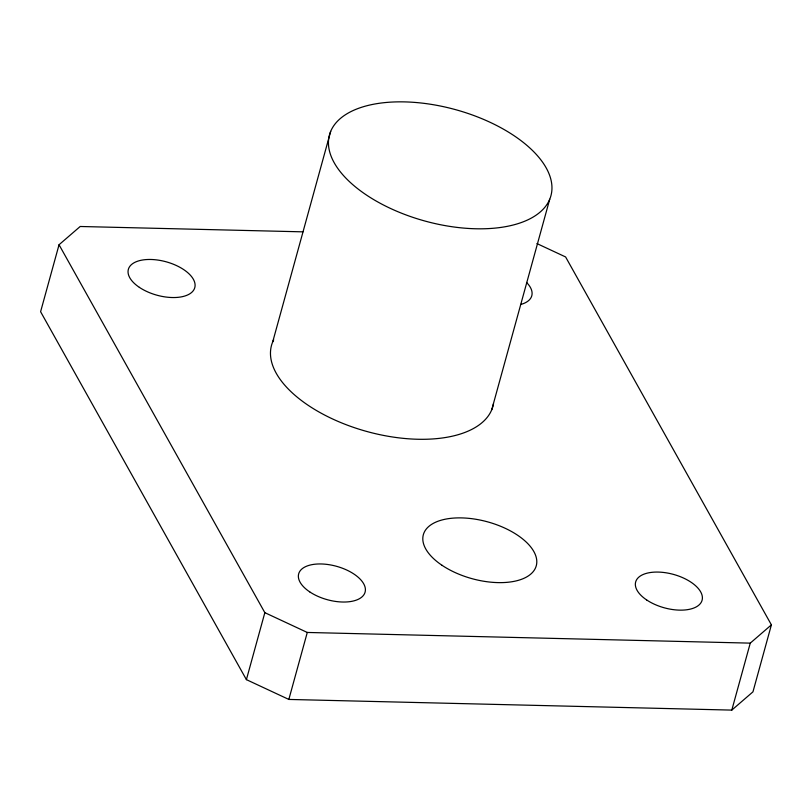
<?xml version="1.0" encoding="UTF-8"?>
<svg xmlns="http://www.w3.org/2000/svg" width="812" height="812" viewBox="0 0 812 812"><rect width="100%" height="100%" fill="white"/><g stroke="black" fill="none" stroke-linecap="round" stroke-linejoin="round"><path stroke-width="1.22" d="M302.947 231.846L80.195 226.487L59.043 244.747L40.6 311.717L246.401 679.634L288.839 699.436L731.805 710.104L752.957 691.844L771.4 624.864L565.599 256.947L536.925 243.57M272.71 341.882L330.687 131.402M246.401 679.634L264.844 612.664L59.043 244.747M288.839 699.436L307.281 632.457L750.258 643.134L771.4 624.864M491.747 409.745L549.724 199.255A114.817 57.753 15.4 0 0 404.721 101.896A114.817 57.753 15.4 0 0 366.171 194.839A114.817 57.753 15.4 0 0 549.724 199.255M731.805 710.104L750.258 643.134M264.844 612.664L307.281 632.457M526.521 282.434A34.449 17.326 15.4 0 1 520.563 304.5M493.513 403.706A114.817 57.753 15.4 0 1 363.756 430.614A114.817 57.753 15.4 0 1 273.685 339.771M309.676 591.846A34.449 17.326 15.4 0 0 364.74 593.166A34.449 17.326 15.4 0 0 321.237 563.964A34.449 17.326 15.4 0 0 309.676 591.846M646.667 599.956A34.449 17.326 15.4 0 0 701.73 601.286A34.449 17.326 15.4 0 0 658.238 572.074A34.449 17.326 15.4 0 0 646.667 599.956M442.043 565.304A58.555 29.455 15.4 0 0 535.656 567.558A58.555 29.455 15.4 0 0 461.703 517.904A58.555 29.455 15.4 0 0 442.043 565.304M139.359 287.357A34.449 17.326 15.4 0 0 194.423 288.686A34.449 17.326 15.4 0 0 150.92 259.475A34.449 17.326 15.4 0 0 139.359 287.357"/></g></svg>
